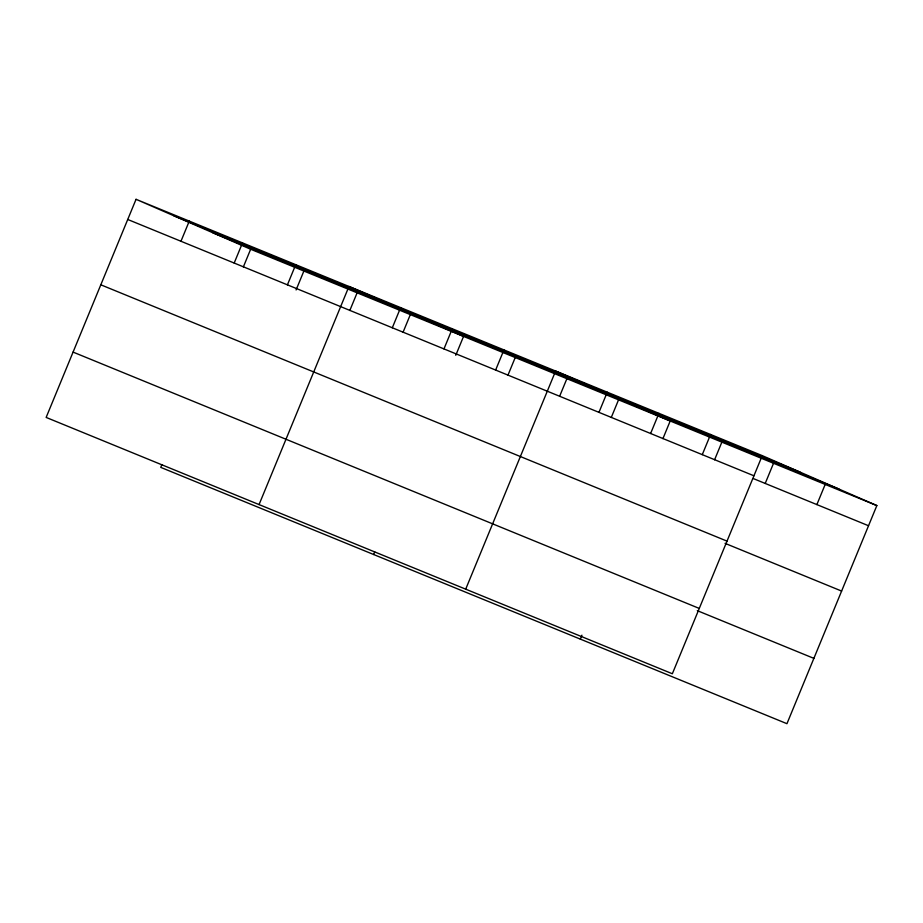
<?xml version="1.0" encoding="UTF-8"?>
<svg xmlns="http://www.w3.org/2000/svg" width="923" height="923" viewBox="0 0 923 923"><rect width="100%" height="100%" fill="white"/><g stroke="black" fill="none" stroke-linecap="round" stroke-linejoin="round"><path stroke-width="1.38" d="M136.05 199.31L46.15 417.427L672.348 673.755L762.248 455.627L136.05 199.31L250.652 249.245L876.85 505.573L786.95 723.69L160.752 467.373L161.825 464.754M180.966 241.261L189.284 221.093M234.188 263.055L242.507 242.876M243.372 266.897L250.652 249.245M287.422 284.838L295.729 264.67M296.087 289.949L303.875 271.039M259.063 504.581L348.963 286.453L463.554 336.399L455.766 355.309M349.829 310.474L357.109 292.822M392.31 327.769L400.628 307.601M403.063 332.257L410.331 314.616M443.975 348.917L452.282 328.75M373.653 554.527L374.738 551.908M495.628 370.065L503.946 349.898M507.95 375.2L515.219 357.547M465.7 589.162L555.611 371.046L670.202 420.98L662.933 438.633M559.603 396.336L566.884 378.695M598.958 412.362L607.265 392.183M611.268 417.484L618.548 399.844M650.611 433.51L658.93 413.331M580.302 639.108L581.917 635.186M702.276 454.647L710.595 434.479M714.587 459.781L721.867 442.129M765.213 483.444L773.532 463.277M816.878 504.593L825.185 484.425M173.87 215.786L800.068 472.115M212.832 232.769L839.03 489.086M127.743 219.478L753.941 475.795M753.295 478.564L868.531 525.741M100.815 284.803L727.012 541.12M725.04 543.347L841.614 591.066M73.079 352.101L699.276 608.43M697.303 610.657L813.867 658.364M762.248 455.627L876.85 505.573"/></g></svg>
